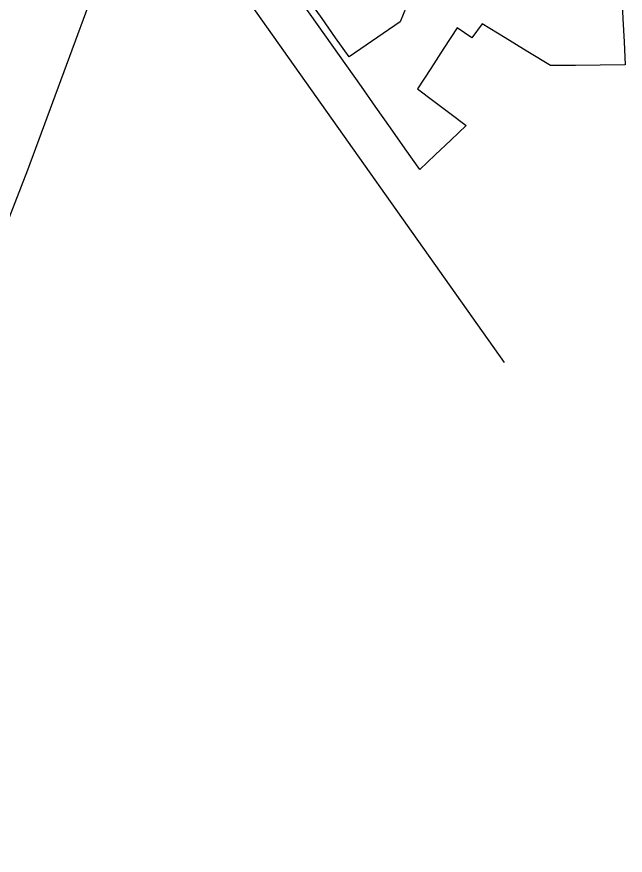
# Model space of a CAD drawing. Header units: metres. Extents: x 2534007 to 2539113, y 1151834 to 1154458.
# Drawn here: x 2538502.9 to 2538614.9, y 1151834.1 to 1151988.5 of the extents above; entities that cross this region are included whole.
import ezdxf

# ---------------------------------------------------------------- set-up
doc = ezdxf.new("R2010")
doc.units = ezdxf.units.M
doc.layers.add('Buildings', color=7, linetype='Continuous')
doc.layers.add('Roads', color=7, linetype='Continuous')

msp = doc.modelspace()

# ---------------------------------------------------------------- linework, layer by layer
at = {"layer": 'Buildings'}
for points in [[(2538614.295, 1151992.378), (2538614.504, 1151988.134), (2538614.714, 1151983.89), (2538614.923, 1151979.646), (2538610.332, 1151979.601), (2538605.74, 1151979.555), (2538601.149, 1151979.51), (2538596.966, 1151982.083), (2538592.783, 1151984.657), (2538588.6, 1151987.23), (2538586.665, 1151984.635), (2538583.949, 1151986.444), (2538581.52, 1151982.709), (2538579.09, 1151978.973), (2538576.661, 1151975.238), (2538579.645, 1151972.989), (2538582.63, 1151970.74), (2538585.614, 1151968.491), (2538582.777, 1151965.795), (2538579.941, 1151963.1), (2538577.104, 1151960.404), (2538574.409, 1151964.216), (2538571.714, 1151968.029), (2538569.019, 1151971.841), (2538566.324, 1151975.654), (2538563.629, 1151979.466), (2538560.934, 1151983.279), (2538558.239, 1151987.091), (2538555.544, 1151990.904)], [(2538575.113, 1151991.717), (2538573.493, 1151987.571), (2538570.361, 1151985.42), (2538567.228, 1151983.27), (2538564.096, 1151981.119), (2538561.591, 1151984.663), (2538559.085, 1151988.207), (2538556.58, 1151991.752)]]:
    msp.add_lwpolyline(points, dxfattribs=at)
at = {"layer": 'Roads'}
for points in [[(2538455.884, 1151834.092), (2538504.91, 1151960.315), (2538524.337, 1152013.084)], [(2538524.337, 1152013.084), (2538528.098, 1152011.278), (2538530.69, 1152009.683), (2538533.381, 1152007.091), (2538536.073, 1152003.503), (2538546.034, 1151990.638), (2538592.639, 1151924.868)]]:
    msp.add_lwpolyline(points, dxfattribs=at)

doc.saveas('drawing.dxf')
